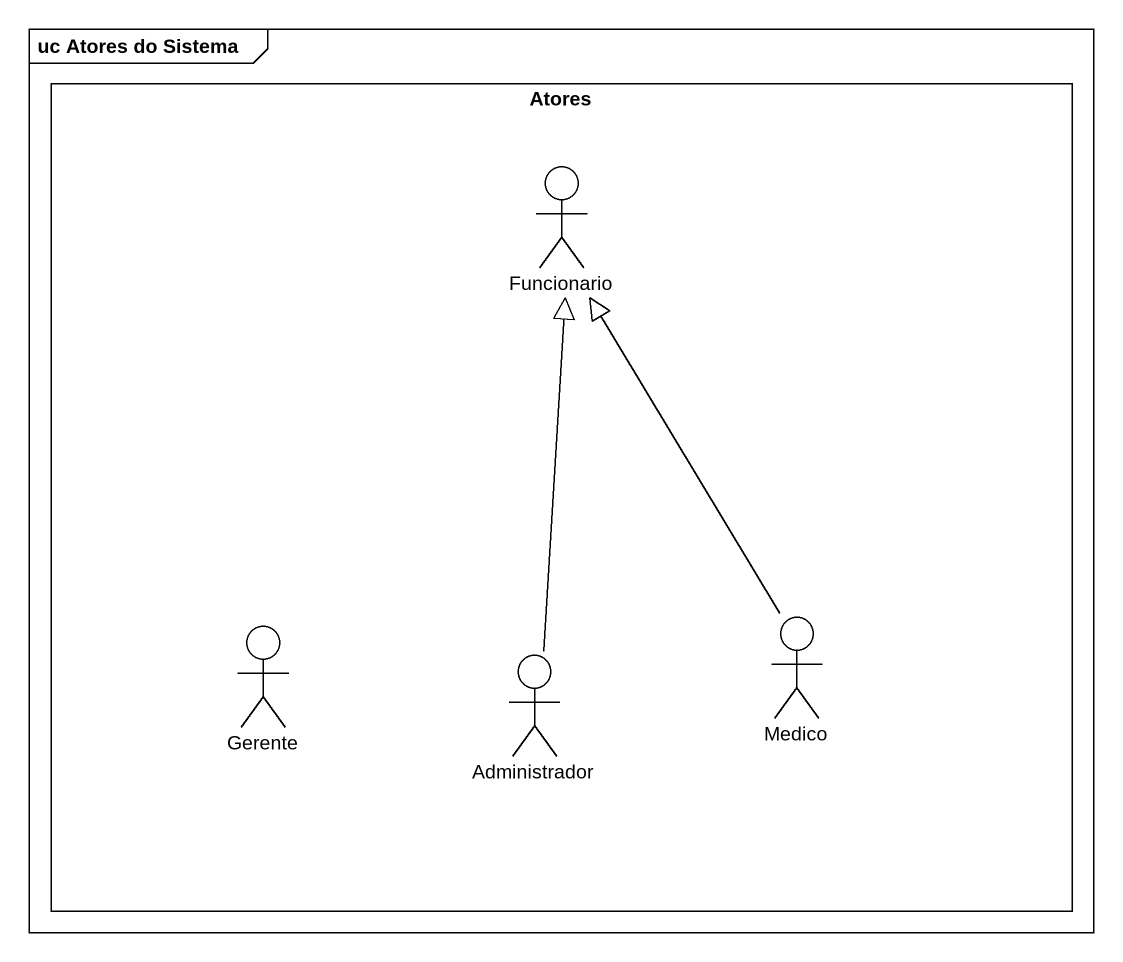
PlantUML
@startuml
mainframe uc Atores do Sistema
rectangle Atores {
  actor Funcionario
  actor Gerente
  actor Medico
  actor Administrador
}
Medico -up-|> Funcionario
Administrador -up-|> Funcionario
@enduml
